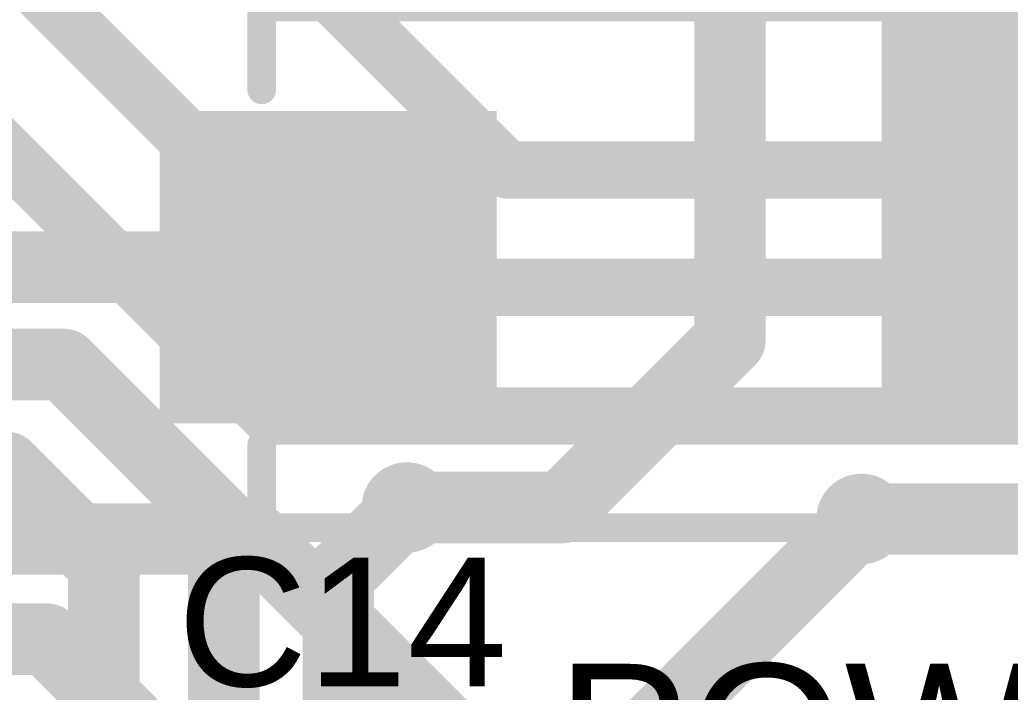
# Model space of a CAD drawing. Header units: millimetres. Extents: x -0.12 to 2.11, y 0 to 1.55.
# Drawn here: x 1.1576 to 1.504, y 0.8194 to 1.0545 of the extents above; entities that cross this region are included whole.
import ezdxf

# ---------------------------------------------------------------- set-up
doc = ezdxf.new("R2010")
doc.units = ezdxf.units.MM
doc.header["$MEASUREMENT"] = 0
for name, color, linetype in [('BottomLayer', 5, 'Continuous'), ('BottomSolder', 6, 'Continuous'), ('TopLayer', 1, 'Continuous'), ('TopOverlay', 2, 'Continuous'), ('TopPaste', 8, 'Continuous'), ('TopSolder', 216, 'Continuous'), ('ViaHoleLayer', 16, 'Continuous')]:
    doc.layers.add(name, color=color, linetype=linetype)
doc.styles.add('Arial', font='', dxfattribs={"height": 0.2})
doc.styles.get('Arial').set_extended_font_data('Arial')

# ---------------------------------------------------------------- blocks, each defined once
blk = doc.blocks.new('C____E_44')
at = {"layer": 'TopLayer'}
for points in [[(-0.05492, 0.05059), (0.05492, 0.05059), (0.05492, -0.05059), (-0.05492, -0.05059)], [(0.19862, 0.05059), (0.30846, 0.05059), (0.30846, -0.05059), (0.19862, -0.05059)]]:
    blk.add_hatch(color=1, dxfattribs=at).paths.add_polyline_path(points)
at = {"layer": 'TopPaste'}
for points in [[(-0.05492, 0.05059), (0.05492, 0.05059), (0.05492, -0.05059), (-0.05492, -0.05059)], [(0.19862, 0.05059), (0.30846, 0.05059), (0.30846, -0.05059), (0.19862, -0.05059)]]:
    blk.add_hatch(color=8, dxfattribs=at).paths.add_polyline_path(points)
at = {"layer": 'TopSolder'}
for points in [[(-0.05892, 0.05459), (0.05892, 0.05459), (0.05892, -0.05459), (-0.05892, -0.05459)], [(0.19462, 0.05459), (0.31246, 0.05459), (0.31246, -0.05459), (0.19462, -0.05459)]]:
    blk.add_hatch(color=216, dxfattribs=at).paths.add_polyline_path(points)
at = {"layer": 'TopOverlay', "const_width": 0.01}
for points in [[(0.27677, 0.091), (-0.01523, 0.091)], [(0.27677, 0.091), (0.27677, 0.062)], [(0.27677, -0.062), (0.27677, -0.091)], [(0.27677, -0.091), (-0.01523, -0.091)]]:
    blk.add_lwpolyline(points, dxfattribs=at)
at = {"layer": 'TopOverlay', "const_width": 0.005}
for points in [[(0.27427, 0.091, 1), (0.27927, 0.091, 1)], [(0.27427, 0.091, 1), (0.27927, 0.091, 1)], [(0.27427, 0.062, 1), (0.27927, 0.062, 1)], [(0.27427, -0.062, 1), (0.27927, -0.062, 1)], [(0.27427, -0.091, 1), (0.27927, -0.091, 1)], [(0.27427, -0.091, 1), (0.27927, -0.091, 1)]]:
    blk.add_lwpolyline(points, format="xyb", close=True, dxfattribs=at)

msp = doc.modelspace()

# ---------------------------------------------------------------- hatches: boundary and pattern name
at = {"layer": 'BottomLayer'}
h = msp.add_hatch(color=5, dxfattribs=at)
edge = h.paths.add_edge_path()
edge.add_arc((1.293, 0.884), 0.01181, 0, 360)
h = msp.add_hatch(color=5, dxfattribs=at)
edge = h.paths.add_edge_path()
edge.add_arc((1.452, 0.88), 0.01181, 0, 360)
at = {"layer": 'BottomSolder'}
h = msp.add_hatch(color=6, dxfattribs=at)
edge = h.paths.add_edge_path()
edge.add_arc((1.293, 0.884), 0.01581, 0, 360)
h = msp.add_hatch(color=6, dxfattribs=at)
edge = h.paths.add_edge_path()
edge.add_arc((1.452, 0.88), 0.01581, 0, 360)
at = {"layer": 'TopLayer'}
for points in [[(1.459, 1.036), (1.549, 1.036), (1.549, 1.112), (1.459, 1.112)], [(1.459, 0.912), (1.644, 0.912), (1.644, 1.04), (1.459, 1.04)]]:
    msp.add_hatch(color=1, dxfattribs=at).paths.add_polyline_path(points)
h = msp.add_hatch(color=1, dxfattribs=at)
edge = h.paths.add_edge_path()
edge.add_arc((1.293, 0.884), 0.01181, 0, 360)
h = msp.add_hatch(color=1, dxfattribs=at)
edge = h.paths.add_edge_path()
edge.add_arc((1.452, 0.88), 0.01181, 0, 360)
at = {"layer": 'TopSolder'}
h = msp.add_hatch(color=216, dxfattribs=at)
edge = h.paths.add_edge_path()
edge.add_arc((1.293, 0.884), 0.01581, 0, 360)
h = msp.add_hatch(color=216, dxfattribs=at)
edge = h.paths.add_edge_path()
edge.add_arc((1.452, 0.88), 0.01581, 0, 360)
at = {"layer": 'ViaHoleLayer'}
h = msp.add_hatch(color=16, dxfattribs=at)
edge = h.paths.add_edge_path()
edge.add_arc((1.293, 0.884), 0.00591, 0, 360)
h = msp.add_hatch(color=16, dxfattribs=at)
edge = h.paths.add_edge_path()
edge.add_arc((1.452, 0.88), 0.00591, 0, 360)

# ---------------------------------------------------------------- linework, layer by layer
at = {"layer": 'BottomLayer'}
for points, const_width in [([(1.04485, 1.18415), (1.268, 0.961)], 0.02), ([(1.029, 1.132), (1.245, 0.916)], 0.02), ([(1.2417, 1.0883), (1.328, 1.002)], 0.02), ([(1.328, 1.002), (1.701, 1.002)], 0.02), ([(1.268, 0.961), (1.764, 0.961)], 0.02), ([(1.079, 0.934), (1.173, 0.934)], 0.025), ([(1.173, 0.934), (1.229, 0.878)], 0.025), ([(1.245, 0.916), (1.796, 0.916)], 0.02), ([(1.09248, 0.898), (1.153, 0.898)], 0.025), ([(1.153, 0.898), (1.187, 0.864)], 0.025), ([(1.269, 0.86), (1.293, 0.884)], 0.025), ([(1.229, 0.77526), (1.229, 0.878)], 0.025), ([(1.452, 0.88), (1.903, 0.88)], 0.025), ([(1.187, 0.77201), (1.187, 0.864)], 0.025), ([(1.269, 0.7865), (1.269, 0.86)], 0.025)]:
    msp.add_lwpolyline(points, dxfattribs=dict(at, const_width=const_width))
for points, const_width in [([(1.323, 1.002, 1), (1.333, 1.002, 1)], 0.01), ([(1.323, 1.002, 1), (1.333, 1.002, 1)], 0.01), ([(1.263, 0.961, 1), (1.273, 0.961, 1)], 0.01), ([(1.263, 0.961, 1), (1.273, 0.961, 1)], 0.01), ([(1.16675, 0.934, 1), (1.17925, 0.934, 1)], 0.0125), ([(1.16675, 0.934, 1), (1.17925, 0.934, 1)], 0.0125), ([(1.24, 0.916, 1), (1.25, 0.916, 1)], 0.01), ([(1.24, 0.916, 1), (1.25, 0.916, 1)], 0.01), ([(1.14675, 0.898, 1), (1.15925, 0.898, 1)], 0.0125), ([(1.14675, 0.898, 1), (1.15925, 0.898, 1)], 0.0125), ([(1.28675, 0.884, 1), (1.29925, 0.884, 1)], 0.0125), ([(1.22275, 0.878, 1), (1.23525, 0.878, 1)], 0.0125), ([(1.22275, 0.878, 1), (1.23525, 0.878, 1)], 0.0125), ([(1.44575, 0.88, 1), (1.45825, 0.88, 1)], 0.0125), ([(1.18075, 0.864, 1), (1.19325, 0.864, 1)], 0.0125), ([(1.18075, 0.864, 1), (1.19325, 0.864, 1)], 0.0125), ([(1.26275, 0.86, 1), (1.27525, 0.86, 1)], 0.0125), ([(1.26275, 0.86, 1), (1.27525, 0.86, 1)], 0.0125)]:
    msp.add_lwpolyline(points, format="xyb", close=True, dxfattribs=dict(at, const_width=const_width))
at = {"layer": 'TopLayer', "const_width": 0.025}
for points in [[(1.406, 0.94264), (1.406, 1.239)], [(0.934, 0.968), (1.26546, 0.968)], [(1.34736, 0.884), (1.406, 0.94264)], [(1.293, 0.884), (1.34736, 0.884)], [(1.306, 0.734), (1.452, 0.88)], [(0.839, 0.873), (1.24, 0.873)], [(1.24, 0.873), (1.314, 0.799)], [(1.101, 0.838), (1.167, 0.838)], [(1.167, 0.838), (1.1995, 0.8055)]]:
    msp.add_lwpolyline(points, dxfattribs=at)
at = {"layer": 'TopLayer', "const_width": 0.0125}
for points in [[(1.25921, 0.968, 1), (1.27171, 0.968, 1)], [(1.39975, 0.94264, 1), (1.41225, 0.94264, 1)], [(1.39975, 0.94264, 1), (1.41225, 0.94264, 1)], [(1.28675, 0.884, 1), (1.29925, 0.884, 1)], [(1.34111, 0.884, 1), (1.35361, 0.884, 1)], [(1.34111, 0.884, 1), (1.35361, 0.884, 1)], [(1.44575, 0.88, 1), (1.45825, 0.88, 1)], [(1.23375, 0.873, 1), (1.24625, 0.873, 1)], [(1.23375, 0.873, 1), (1.24625, 0.873, 1)], [(1.16075, 0.838, 1), (1.17325, 0.838, 1)], [(1.16075, 0.838, 1), (1.17325, 0.838, 1)]]:
    msp.add_lwpolyline(points, format="xyb", close=True, dxfattribs=at)

# ---------------------------------------------------------------- block references
at = {"rotation": 180}
msp.add_blockref('C____E_44', (1.519, 0.968), dxfattribs=at)

# ---------------------------------------------------------------- texts
at = {"layer": 'TopOverlay', "style": 'Arial'}
msp.add_text('C14', height=0.045, dxfattribs=at).set_placement((1.21277, 0.82151))
msp.add_text('POWER', height=0.05, rotation=360, dxfattribs=at).set_placement((1.34521, 0.77935))

doc.saveas('drawing.dxf')
